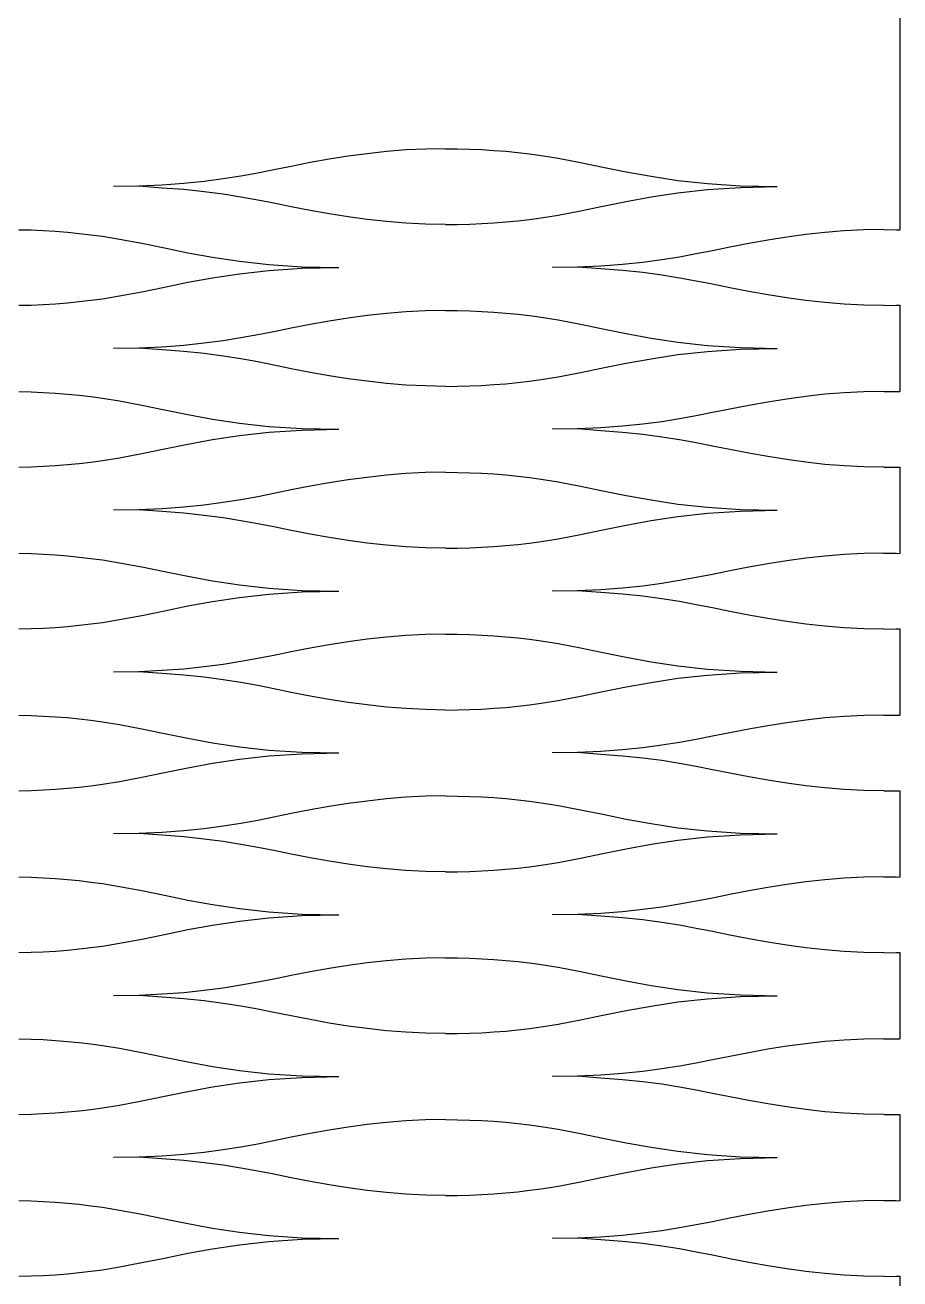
# Model space of a CAD drawing. Extents: x -52 to 52, y -74 to 74.
# Drawn here: x 26.54 to 52.47, y -0.6 to 36.59 of the extents above; entities that cross this region are included whole.
import ezdxf

# ---------------------------------------------------------------- set-up
doc = ezdxf.new("R2010")
doc.units = 0
doc.header["$MEASUREMENT"] = 0
doc.layers.get('0').update_dxf_attribs({"linetype": 'CONTINUOUS'})

msp = doc.modelspace()

# ---------------------------------------------------------------- linework, layer by layer
for p, q in [((52.473, 73.775), (52.473, 30.515)), ((36.682, 32.772), (36.117, 32.695)), ((37.251, 32.835), (36.682, 32.772)), ((37.826, 32.882), (37.251, 32.835)), ((38.408, 32.911), (37.826, 32.882)), ((39, 32.921), (38.408, 32.911)), ((39, 32.921), (39.361, 32.918)), ((39.361, 32.918), (39.722, 32.909)), ((39.722, 32.909), (40.082, 32.893)), ((40.082, 32.893), (40.44, 32.871)), ((40.44, 32.871), (40.795, 32.843)), ((40.795, 32.843), (41.146, 32.809)), ((41.146, 32.809), (41.494, 32.769)), ((41.494, 32.769), (41.837, 32.722)), ((34.431, 32.397), (33.917, 32.292)), ((34.993, 32.506), (34.431, 32.397)), ((35.554, 32.606), (34.993, 32.506)), ((36.117, 32.695), (35.554, 32.606)), ((41.837, 32.722), (42.341, 32.64)), ((42.341, 32.64), (43.004, 32.514)), ((43.004, 32.514), (43.672, 32.377)), ((43.672, 32.377), (44.364, 32.236)), ((32.412, 32.024), (31.852, 31.949)), ((32.939, 32.108), (32.412, 32.024)), ((33.439, 32.198), (32.939, 32.108)), ((33.917, 32.292), (33.439, 32.198)), ((44.364, 32.236), (45.099, 32.101)), ((45.099, 32.101), (45.895, 31.981)), ((29.913, 31.807), (29.161, 31.796)), ((30.608, 31.838), (29.913, 31.807)), ((30.608, 31.754), (29.913, 31.807)), ((31.252, 31.886), (30.608, 31.838)), ((31.252, 31.706), (30.608, 31.754)), ((31.852, 31.949), (31.252, 31.886)), ((31.852, 31.643), (31.252, 31.706)), ((32.412, 31.569), (31.852, 31.643)), ((45.099, 31.492), (45.895, 31.612)), ((45.895, 31.981), (46.771, 31.884)), ((45.895, 31.612), (46.771, 31.708)), ((46.771, 31.884), (47.746, 31.82)), ((46.771, 31.708), (47.746, 31.773)), ((47.746, 31.82), (48.839, 31.796)), ((47.746, 31.773), (48.839, 31.796)), ((32.939, 31.485), (32.412, 31.569)), ((33.439, 31.395), (32.939, 31.485)), ((33.917, 31.3), (33.439, 31.395)), ((34.431, 31.195), (33.917, 31.3)), ((43.672, 31.216), (44.364, 31.357)), ((44.364, 31.357), (45.099, 31.492)), ((34.993, 31.086), (34.431, 31.195)), ((35.554, 30.987), (34.993, 31.086)), ((36.117, 30.897), (35.554, 30.987)), ((36.682, 30.821), (36.117, 30.897)), ((41.494, 30.824), (41.837, 30.871)), ((41.837, 30.871), (42.341, 30.952)), ((42.341, 30.952), (43.004, 31.078)), ((43.004, 31.078), (43.672, 31.216)), ((26.361, 30.518), (26.722, 30.509)), ((26.722, 30.509), (27.082, 30.493)), ((37.251, 30.758), (36.682, 30.821)), ((37.826, 30.711), (37.251, 30.758)), ((38.408, 30.682), (37.826, 30.711)), ((39, 30.671), (38.408, 30.682)), ((39, 30.671), (39.361, 30.675)), ((39.361, 30.675), (39.722, 30.684)), ((39.722, 30.684), (40.082, 30.699)), ((40.082, 30.699), (40.44, 30.721)), ((40.44, 30.721), (40.795, 30.749)), ((40.795, 30.749), (41.146, 30.784)), ((41.146, 30.784), (41.494, 30.824)), ((51.408, 30.511), (50.826, 30.482)), ((52, 30.521), (51.408, 30.511)), ((52, 30.521), (52.361, 30.518)), ((52.361, 30.518), (52.473, 30.515)), ((27.082, 30.493), (27.44, 30.472)), ((27.44, 30.472), (27.795, 30.444)), ((27.795, 30.444), (28.146, 30.409)), ((28.146, 30.409), (28.494, 30.369)), ((28.494, 30.369), (28.837, 30.322)), ((28.837, 30.322), (29.341, 30.241)), ((29.341, 30.241), (30.004, 30.115)), ((48.554, 30.206), (47.993, 30.106)), ((49.117, 30.295), (48.554, 30.206)), ((49.682, 30.372), (49.117, 30.295)), ((50.251, 30.435), (49.682, 30.372)), ((50.826, 30.482), (50.251, 30.435)), ((30.004, 30.115), (30.672, 29.977)), ((30.672, 29.977), (31.364, 29.836)), ((31.364, 29.836), (32.099, 29.701)), ((46.439, 29.798), (45.939, 29.708)), ((46.917, 29.892), (46.439, 29.798)), ((47.431, 29.997), (46.917, 29.892)), ((47.993, 30.106), (47.431, 29.997)), ((32.099, 29.701), (32.895, 29.581)), ((32.895, 29.581), (33.771, 29.484)), ((33.771, 29.484), (34.746, 29.42)), ((34.746, 29.42), (35.839, 29.397)), ((34.746, 29.373), (35.839, 29.397)), ((42.913, 29.407), (42.161, 29.397)), ((43.608, 29.438), (42.913, 29.407)), ((43.608, 29.355), (42.913, 29.407)), ((44.252, 29.487), (43.608, 29.438)), ((44.852, 29.549), (44.252, 29.487)), ((45.412, 29.624), (44.852, 29.549)), ((45.939, 29.708), (45.412, 29.624)), ((31.364, 28.957), (32.099, 29.092)), ((32.099, 29.092), (32.895, 29.212)), ((32.895, 29.212), (33.771, 29.309)), ((33.771, 29.309), (34.746, 29.373)), ((44.252, 29.307), (43.608, 29.355)), ((44.852, 29.244), (44.252, 29.307)), ((45.412, 29.169), (44.852, 29.244)), ((45.939, 29.085), (45.412, 29.169)), ((46.439, 28.995), (45.939, 29.085)), ((29.341, 28.553), (30.004, 28.679)), ((30.004, 28.679), (30.672, 28.816)), ((30.672, 28.816), (31.364, 28.957)), ((46.917, 28.901), (46.439, 28.995)), ((47.431, 28.796), (46.917, 28.901)), ((47.993, 28.687), (47.431, 28.796)), ((48.554, 28.587), (47.993, 28.687)), ((26.361, 28.275), (26.722, 28.284)), ((26.722, 28.284), (27.082, 28.3)), ((27.082, 28.3), (27.44, 28.322)), ((27.44, 28.322), (27.795, 28.35)), ((27.795, 28.35), (28.146, 28.384)), ((28.146, 28.384), (28.494, 28.424)), ((28.494, 28.424), (28.837, 28.471)), ((28.837, 28.471), (29.341, 28.553)), ((49.117, 28.498), (48.554, 28.587)), ((49.682, 28.421), (49.117, 28.498)), ((50.251, 28.358), (49.682, 28.421)), ((50.826, 28.311), (50.251, 28.358)), ((51.408, 28.282), (50.826, 28.311)), ((52, 28.272), (51.408, 28.282)), ((52, 28.272), (52.361, 28.275)), ((52.361, 28.275), (52.473, 28.278)), ((52.473, 28.278), (52.473, 25.716)), ((36.117, 27.895), (35.554, 27.806)), ((36.682, 27.972), (36.117, 27.895)), ((37.251, 28.035), (36.682, 27.972)), ((37.826, 28.082), (37.251, 28.035)), ((38.408, 28.111), (37.826, 28.082)), ((39, 28.121), (38.408, 28.111)), ((39, 28.121), (39.361, 28.118)), ((39.361, 28.118), (39.722, 28.109)), ((39.722, 28.109), (40.082, 28.093)), ((40.082, 28.093), (40.44, 28.072)), ((40.44, 28.072), (40.795, 28.044)), ((40.795, 28.044), (41.146, 28.009)), ((41.146, 28.009), (41.494, 27.969)), ((41.494, 27.969), (41.837, 27.922)), ((41.837, 27.922), (42.341, 27.841)), ((34.431, 27.597), (33.917, 27.492)), ((34.993, 27.706), (34.431, 27.597)), ((35.554, 27.806), (34.993, 27.706)), ((42.341, 27.841), (43.004, 27.715)), ((43.004, 27.715), (43.672, 27.577)), ((43.672, 27.577), (44.364, 27.436)), ((31.852, 27.149), (31.252, 27.087)), ((32.412, 27.224), (31.852, 27.149)), ((32.939, 27.308), (32.412, 27.224)), ((33.439, 27.398), (32.939, 27.308)), ((33.917, 27.492), (33.439, 27.398)), ((44.364, 27.436), (45.099, 27.301)), ((45.099, 27.301), (45.895, 27.181)), ((45.895, 27.181), (46.771, 27.084)), ((29.913, 27.007), (29.161, 26.997)), ((30.608, 27.038), (29.913, 27.007)), ((30.608, 26.955), (29.913, 27.007)), ((31.252, 27.087), (30.608, 27.038)), ((31.252, 26.907), (30.608, 26.955)), ((31.852, 26.844), (31.252, 26.907)), ((32.412, 26.769), (31.852, 26.844)), ((45.099, 26.692), (45.895, 26.812)), ((45.895, 26.812), (46.771, 26.909)), ((46.771, 27.084), (47.746, 27.02)), ((46.771, 26.909), (47.746, 26.973)), ((47.746, 27.02), (48.839, 26.997)), ((47.746, 26.973), (48.839, 26.997)), ((32.939, 26.685), (32.412, 26.769)), ((33.439, 26.595), (32.939, 26.685)), ((33.917, 26.501), (33.439, 26.595)), ((34.431, 26.396), (33.917, 26.501)), ((43.004, 26.279), (43.672, 26.416)), ((43.672, 26.416), (44.364, 26.557)), ((44.364, 26.557), (45.099, 26.692)), ((34.993, 26.287), (34.431, 26.396)), ((35.554, 26.187), (34.993, 26.287)), ((36.117, 26.098), (35.554, 26.187)), ((36.682, 26.021), (36.117, 26.098)), ((41.494, 26.024), (41.837, 26.071)), ((41.837, 26.071), (42.341, 26.153)), ((42.341, 26.153), (43.004, 26.279)), ((26.361, 25.719), (26.722, 25.709)), ((26.722, 25.709), (27.082, 25.694)), ((27.082, 25.694), (27.44, 25.672)), ((27.44, 25.672), (27.795, 25.644)), ((37.251, 25.958), (36.682, 26.021)), ((37.826, 25.911), (37.251, 25.958)), ((38.408, 25.882), (37.826, 25.911)), ((39, 25.872), (38.408, 25.882)), ((39, 25.872), (39.361, 25.875)), ((39.361, 25.875), (39.722, 25.884)), ((39.722, 25.884), (40.082, 25.9)), ((40.082, 25.9), (40.44, 25.922)), ((40.44, 25.922), (40.795, 25.95)), ((40.795, 25.95), (41.146, 25.984)), ((41.146, 25.984), (41.494, 26.024)), ((50.826, 25.682), (50.251, 25.635)), ((51.408, 25.712), (50.826, 25.682)), ((52, 25.722), (51.408, 25.712)), ((52, 25.722), (52.361, 25.719)), ((52.361, 25.719), (52.473, 25.716)), ((27.795, 25.644), (28.146, 25.61)), ((28.146, 25.61), (28.494, 25.569)), ((28.494, 25.569), (28.837, 25.522)), ((28.837, 25.522), (29.341, 25.441)), ((29.341, 25.441), (30.004, 25.315)), ((30.004, 25.315), (30.672, 25.177)), ((47.993, 25.307), (47.431, 25.198)), ((48.554, 25.407), (47.993, 25.307)), ((49.117, 25.496), (48.554, 25.407)), ((49.682, 25.573), (49.117, 25.496)), ((50.251, 25.635), (49.682, 25.573)), ((30.672, 25.177), (31.364, 25.036)), ((31.364, 25.036), (32.099, 24.902)), ((46.439, 24.999), (45.939, 24.908)), ((46.917, 25.093), (46.439, 24.999)), ((47.431, 25.198), (46.917, 25.093)), ((32.099, 24.902), (32.895, 24.782)), ((32.895, 24.782), (33.771, 24.685)), ((33.771, 24.685), (34.746, 24.62)), ((33.771, 24.509), (34.746, 24.573)), ((34.746, 24.62), (35.839, 24.597)), ((34.746, 24.573), (35.839, 24.597)), ((42.913, 24.608), (42.161, 24.597)), ((43.608, 24.639), (42.913, 24.608)), ((43.608, 24.555), (42.913, 24.608)), ((44.252, 24.687), (43.608, 24.639)), ((44.252, 24.507), (43.608, 24.555)), ((44.852, 24.75), (44.252, 24.687)), ((45.412, 24.824), (44.852, 24.75)), ((45.939, 24.908), (45.412, 24.824)), ((31.364, 24.157), (32.099, 24.292)), ((32.099, 24.292), (32.895, 24.412)), ((32.895, 24.412), (33.771, 24.509)), ((44.852, 24.444), (44.252, 24.507)), ((45.412, 24.369), (44.852, 24.444)), ((45.939, 24.286), (45.412, 24.369)), ((46.439, 24.195), (45.939, 24.286)), ((46.917, 24.101), (46.439, 24.195)), ((29.341, 23.753), (30.004, 23.879)), ((30.004, 23.879), (30.672, 24.017)), ((30.672, 24.017), (31.364, 24.157)), ((47.431, 23.996), (46.917, 24.101)), ((47.993, 23.887), (47.431, 23.996)), ((48.554, 23.787), (47.993, 23.887)), ((26.361, 23.475), (26.722, 23.485)), ((26.722, 23.485), (27.082, 23.5)), ((27.082, 23.5), (27.44, 23.522)), ((27.44, 23.522), (27.795, 23.55)), ((27.795, 23.55), (28.146, 23.584)), ((28.146, 23.584), (28.494, 23.625)), ((28.494, 23.625), (28.837, 23.672)), ((28.837, 23.672), (29.341, 23.753)), ((49.117, 23.698), (48.554, 23.787)), ((49.682, 23.621), (49.117, 23.698)), ((50.251, 23.558), (49.682, 23.621)), ((50.826, 23.512), (50.251, 23.558)), ((51.408, 23.482), (50.826, 23.512)), ((52, 23.472), (51.408, 23.482)), ((52, 23.472), (52.361, 23.475)), ((52.361, 23.475), (52.473, 23.478)), ((52.473, 23.478), (52.473, 20.916)), ((36.117, 23.096), (35.554, 23.007)), ((36.682, 23.173), (36.117, 23.096)), ((37.251, 23.235), (36.682, 23.173)), ((37.826, 23.282), (37.251, 23.235)), ((38.408, 23.312), (37.826, 23.282)), ((39, 23.322), (38.408, 23.312)), ((39, 23.322), (39.361, 23.319)), ((39.361, 23.319), (39.722, 23.309)), ((39.722, 23.309), (40.082, 23.294)), ((40.082, 23.294), (40.44, 23.272)), ((40.44, 23.272), (40.795, 23.244)), ((40.795, 23.244), (41.146, 23.21)), ((41.146, 23.21), (41.494, 23.169)), ((41.494, 23.169), (41.837, 23.122)), ((41.837, 23.122), (42.341, 23.041)), ((33.917, 22.693), (33.439, 22.599)), ((34.431, 22.798), (33.917, 22.693)), ((34.993, 22.907), (34.431, 22.798)), ((35.554, 23.007), (34.993, 22.907)), ((42.341, 23.041), (43.004, 22.915)), ((43.004, 22.915), (43.672, 22.777)), ((43.672, 22.777), (44.364, 22.636)), ((31.852, 22.35), (31.252, 22.287)), ((32.412, 22.424), (31.852, 22.35)), ((32.939, 22.508), (32.412, 22.424)), ((33.439, 22.599), (32.939, 22.508)), ((44.364, 22.636), (45.099, 22.502)), ((45.099, 22.502), (45.895, 22.382)), ((45.895, 22.382), (46.771, 22.285)), ((29.913, 22.208), (29.161, 22.197)), ((30.608, 22.239), (29.913, 22.208)), ((30.608, 22.155), (29.913, 22.208)), ((31.252, 22.287), (30.608, 22.239)), ((31.252, 22.107), (30.608, 22.155)), ((31.852, 22.044), (31.252, 22.107)), ((32.412, 21.969), (31.852, 22.044)), ((32.939, 21.886), (32.412, 21.969)), ((45.099, 21.892), (45.895, 22.012)), ((45.895, 22.012), (46.771, 22.109)), ((46.771, 22.285), (47.746, 22.22)), ((46.771, 22.109), (47.746, 22.173)), ((47.746, 22.22), (48.839, 22.197)), ((47.746, 22.173), (48.839, 22.197)), ((33.439, 21.795), (32.939, 21.886)), ((33.917, 21.701), (33.439, 21.795)), ((34.431, 21.596), (33.917, 21.701)), ((34.993, 21.487), (34.431, 21.596)), ((43.004, 21.479), (43.672, 21.617)), ((43.672, 21.617), (44.364, 21.757)), ((44.364, 21.757), (45.099, 21.892)), ((35.554, 21.387), (34.993, 21.487)), ((36.117, 21.298), (35.554, 21.387)), ((36.682, 21.221), (36.117, 21.298)), ((37.251, 21.158), (36.682, 21.221)), ((41.146, 21.184), (41.494, 21.225)), ((41.494, 21.225), (41.837, 21.272)), ((41.837, 21.272), (42.341, 21.353)), ((42.341, 21.353), (43.004, 21.479)), ((26.361, 20.919), (26.722, 20.91)), ((26.722, 20.91), (27.082, 20.894)), ((27.082, 20.894), (27.44, 20.872)), ((27.44, 20.872), (27.795, 20.844)), ((27.795, 20.844), (28.146, 20.81)), ((37.826, 21.112), (37.251, 21.158)), ((38.408, 21.082), (37.826, 21.112)), ((39, 21.072), (38.408, 21.082)), ((39, 21.072), (39.361, 21.075)), ((39.361, 21.075), (39.722, 21.085)), ((39.722, 21.085), (40.082, 21.1)), ((40.082, 21.1), (40.44, 21.122)), ((40.44, 21.122), (40.795, 21.15)), ((40.795, 21.15), (41.146, 21.184)), ((50.251, 20.836), (49.682, 20.773)), ((50.826, 20.882), (50.251, 20.836)), ((51.408, 20.912), (50.826, 20.882)), ((52, 20.922), (51.408, 20.912)), ((52, 20.922), (52.361, 20.919)), ((52.361, 20.919), (52.473, 20.916)), ((28.146, 20.81), (28.494, 20.769)), ((28.494, 20.769), (28.837, 20.723)), ((28.837, 20.723), (29.341, 20.641)), ((29.341, 20.641), (30.004, 20.515)), ((30.004, 20.515), (30.672, 20.377)), ((47.993, 20.507), (47.431, 20.398)), ((48.554, 20.607), (47.993, 20.507)), ((49.117, 20.696), (48.554, 20.607)), ((49.682, 20.773), (49.117, 20.696)), ((30.672, 20.377), (31.364, 20.237)), ((31.364, 20.237), (32.099, 20.102)), ((32.099, 20.102), (32.895, 19.982)), ((45.939, 20.109), (45.412, 20.025)), ((46.439, 20.199), (45.939, 20.109)), ((46.917, 20.293), (46.439, 20.199)), ((47.431, 20.398), (46.917, 20.293)), ((32.895, 19.982), (33.771, 19.885)), ((33.771, 19.885), (34.746, 19.821)), ((33.771, 19.709), (34.746, 19.774)), ((34.746, 19.821), (35.839, 19.797)), ((34.746, 19.774), (35.839, 19.797)), ((42.913, 19.808), (42.161, 19.797)), ((43.608, 19.839), (42.913, 19.808)), ((43.608, 19.755), (42.913, 19.808)), ((44.252, 19.887), (43.608, 19.839)), ((44.252, 19.707), (43.608, 19.755)), ((44.852, 19.95), (44.252, 19.887)), ((45.412, 20.025), (44.852, 19.95)), ((30.672, 19.217), (31.364, 19.358)), ((31.364, 19.358), (32.099, 19.492)), ((32.099, 19.492), (32.895, 19.613)), ((32.895, 19.613), (33.771, 19.709)), ((44.852, 19.644), (44.252, 19.707)), ((45.412, 19.57), (44.852, 19.644)), ((45.939, 19.486), (45.412, 19.57)), ((46.439, 19.396), (45.939, 19.486)), ((46.917, 19.301), (46.439, 19.396)), ((29.341, 18.953), (30.004, 19.079)), ((30.004, 19.079), (30.672, 19.217)), ((47.431, 19.196), (46.917, 19.301)), ((47.993, 19.087), (47.431, 19.196)), ((48.554, 18.988), (47.993, 19.087)), ((49.117, 18.898), (48.554, 18.988)), ((26.361, 18.676), (26.722, 18.685)), ((26.722, 18.685), (27.082, 18.7)), ((27.082, 18.7), (27.44, 18.722)), ((27.44, 18.722), (27.795, 18.75)), ((27.795, 18.75), (28.146, 18.785)), ((28.146, 18.785), (28.494, 18.825)), ((28.494, 18.825), (28.837, 18.872)), ((28.837, 18.872), (29.341, 18.953)), ((49.682, 18.821), (49.117, 18.898)), ((50.251, 18.759), (49.682, 18.821)), ((50.826, 18.712), (50.251, 18.759)), ((51.408, 18.683), (50.826, 18.712)), ((52, 18.672), (51.408, 18.683)), ((52, 18.672), (52.361, 18.676)), ((52.361, 18.676), (52.473, 18.678)), ((52.473, 18.678), (52.473, 16.116)), ((36.117, 18.296), (35.554, 18.207)), ((36.682, 18.373), (36.117, 18.296)), ((37.251, 18.436), (36.682, 18.373)), ((37.826, 18.482), (37.251, 18.436)), ((38.408, 18.512), (37.826, 18.482)), ((39, 18.522), (38.408, 18.512)), ((39, 18.522), (39.361, 18.519)), ((39.361, 18.519), (39.722, 18.51)), ((39.722, 18.51), (40.082, 18.494)), ((40.082, 18.494), (40.44, 18.472)), ((40.44, 18.472), (40.795, 18.444)), ((40.795, 18.444), (41.146, 18.41)), ((41.146, 18.41), (41.494, 18.369)), ((41.494, 18.369), (41.837, 18.323)), ((41.837, 18.323), (42.341, 18.241)), ((42.341, 18.241), (43.004, 18.115)), ((33.917, 17.893), (33.439, 17.799)), ((34.431, 17.998), (33.917, 17.893)), ((34.993, 18.107), (34.431, 17.998)), ((35.554, 18.207), (34.993, 18.107)), ((43.004, 18.115), (43.672, 17.977)), ((43.672, 17.977), (44.364, 17.837)), ((31.252, 17.487), (30.608, 17.439)), ((31.852, 17.55), (31.252, 17.487)), ((32.412, 17.625), (31.852, 17.55)), ((32.939, 17.709), (32.412, 17.625)), ((33.439, 17.799), (32.939, 17.709)), ((44.364, 17.837), (45.099, 17.702)), ((45.099, 17.702), (45.895, 17.582)), ((45.895, 17.582), (46.771, 17.485)), ((46.771, 17.485), (47.746, 17.421)), ((29.913, 17.408), (29.161, 17.397)), ((30.608, 17.439), (29.913, 17.408)), ((30.608, 17.355), (29.913, 17.408)), ((31.252, 17.307), (30.608, 17.355)), ((31.852, 17.244), (31.252, 17.307)), ((32.412, 17.17), (31.852, 17.244)), ((32.939, 17.086), (32.412, 17.17)), ((45.099, 17.092), (45.895, 17.213)), ((45.895, 17.213), (46.771, 17.309)), ((46.771, 17.309), (47.746, 17.374)), ((47.746, 17.421), (48.839, 17.397)), ((47.746, 17.374), (48.839, 17.397)), ((33.439, 16.996), (32.939, 17.086)), ((33.917, 16.901), (33.439, 16.996)), ((34.431, 16.796), (33.917, 16.901)), ((34.993, 16.687), (34.431, 16.796)), ((43.004, 16.679), (43.672, 16.817)), ((43.672, 16.817), (44.364, 16.958)), ((44.364, 16.958), (45.099, 17.092)), ((35.554, 16.588), (34.993, 16.687)), ((36.117, 16.498), (35.554, 16.588)), ((36.682, 16.421), (36.117, 16.498)), ((37.251, 16.359), (36.682, 16.421)), ((40.795, 16.35), (41.146, 16.385)), ((41.146, 16.385), (41.494, 16.425)), ((41.494, 16.425), (41.837, 16.472)), ((41.837, 16.472), (42.341, 16.553)), ((42.341, 16.553), (43.004, 16.679)), ((26.361, 16.119), (26.722, 16.11)), ((26.722, 16.11), (27.082, 16.094)), ((27.082, 16.094), (27.44, 16.073)), ((27.44, 16.073), (27.795, 16.045)), ((27.795, 16.045), (28.146, 16.01)), ((28.146, 16.01), (28.494, 15.97)), ((37.826, 16.312), (37.251, 16.359)), ((38.408, 16.283), (37.826, 16.312)), ((39, 16.272), (38.408, 16.283)), ((39, 16.272), (39.361, 16.276)), ((39.361, 16.276), (39.722, 16.285)), ((39.722, 16.285), (40.082, 16.3)), ((40.082, 16.3), (40.44, 16.322)), ((40.44, 16.322), (40.795, 16.35)), ((50.251, 16.036), (49.682, 15.973)), ((50.826, 16.083), (50.251, 16.036)), ((51.408, 16.112), (50.826, 16.083)), ((52, 16.122), (51.408, 16.112)), ((52, 16.122), (52.361, 16.119)), ((52.361, 16.119), (52.473, 16.116)), ((28.494, 15.97), (28.837, 15.923)), ((28.837, 15.923), (29.341, 15.842)), ((29.341, 15.842), (30.004, 15.716)), ((30.004, 15.716), (30.672, 15.578)), ((47.993, 15.707), (47.431, 15.598)), ((48.554, 15.807), (47.993, 15.707)), ((49.117, 15.896), (48.554, 15.807)), ((49.682, 15.973), (49.117, 15.896)), ((30.672, 15.578), (31.364, 15.437)), ((31.364, 15.437), (32.099, 15.302)), ((32.099, 15.302), (32.895, 15.182)), ((45.939, 15.309), (45.412, 15.225)), ((46.439, 15.399), (45.939, 15.309)), ((46.917, 15.493), (46.439, 15.399)), ((47.431, 15.598), (46.917, 15.493)), ((32.895, 15.182), (33.771, 15.085)), ((32.895, 14.813), (33.771, 14.91)), ((33.771, 15.085), (34.746, 15.021)), ((33.771, 14.91), (34.746, 14.974)), ((34.746, 15.021), (35.839, 14.998)), ((34.746, 14.974), (35.839, 14.998)), ((42.913, 15.008), (42.161, 14.998)), ((43.608, 15.039), (42.913, 15.008)), ((43.608, 14.956), (42.913, 15.008)), ((44.252, 15.088), (43.608, 15.039)), ((44.252, 14.908), (43.608, 14.956)), ((44.852, 15.15), (44.252, 15.088)), ((44.852, 14.845), (44.252, 14.908)), ((45.412, 15.225), (44.852, 15.15)), ((30.672, 14.417), (31.364, 14.558)), ((31.364, 14.558), (32.099, 14.693)), ((32.099, 14.693), (32.895, 14.813)), ((45.412, 14.77), (44.852, 14.845)), ((45.939, 14.686), (45.412, 14.77)), ((46.439, 14.596), (45.939, 14.686)), ((46.917, 14.502), (46.439, 14.596)), ((28.837, 14.072), (29.341, 14.154)), ((29.341, 14.154), (30.004, 14.28)), ((30.004, 14.28), (30.672, 14.417)), ((47.431, 14.397), (46.917, 14.502)), ((47.993, 14.288), (47.431, 14.397)), ((48.554, 14.188), (47.993, 14.288)), ((49.117, 14.099), (48.554, 14.188)), ((26.361, 13.876), (26.722, 13.885)), ((26.722, 13.885), (27.082, 13.901)), ((27.082, 13.901), (27.44, 13.923)), ((27.44, 13.923), (27.795, 13.951)), ((27.795, 13.951), (28.146, 13.985)), ((28.146, 13.985), (28.494, 14.025)), ((28.494, 14.025), (28.837, 14.072)), ((49.682, 14.022), (49.117, 14.099)), ((50.251, 13.959), (49.682, 14.022)), ((50.826, 13.912), (50.251, 13.959)), ((51.408, 13.883), (50.826, 13.912)), ((52, 13.873), (51.408, 13.883)), ((52, 13.873), (52.361, 13.876)), ((52.361, 13.876), (52.473, 13.879)), ((52.473, 13.879), (52.473, 11.317)), ((35.554, 13.407), (34.993, 13.307)), ((36.117, 13.496), (35.554, 13.407)), ((36.682, 13.573), (36.117, 13.496)), ((37.251, 13.636), (36.682, 13.573)), ((37.826, 13.683), (37.251, 13.636)), ((38.408, 13.712), (37.826, 13.683)), ((39, 13.722), (38.408, 13.712)), ((39, 13.722), (39.361, 13.719)), ((39.361, 13.719), (39.722, 13.71)), ((39.722, 13.71), (40.082, 13.694)), ((40.082, 13.694), (40.44, 13.673)), ((40.44, 13.673), (40.795, 13.645)), ((40.795, 13.645), (41.146, 13.61)), ((41.146, 13.61), (41.494, 13.57)), ((41.494, 13.57), (41.837, 13.523)), ((41.837, 13.523), (42.341, 13.442)), ((42.341, 13.442), (43.004, 13.316)), ((33.917, 13.093), (33.439, 12.999)), ((34.431, 13.198), (33.917, 13.093)), ((34.993, 13.307), (34.431, 13.198)), ((43.004, 13.316), (43.672, 13.178)), ((43.672, 13.178), (44.364, 13.037)), ((44.364, 13.037), (45.099, 12.902)), ((31.252, 12.688), (30.608, 12.639)), ((31.852, 12.75), (31.252, 12.688)), ((32.412, 12.825), (31.852, 12.75)), ((32.939, 12.909), (32.412, 12.825)), ((33.439, 12.999), (32.939, 12.909)), ((45.099, 12.902), (45.895, 12.782)), ((45.895, 12.782), (46.771, 12.685)), ((46.771, 12.685), (47.746, 12.621)), ((29.913, 12.608), (29.161, 12.598)), ((30.608, 12.639), (29.913, 12.608)), ((30.608, 12.556), (29.913, 12.608)), ((31.252, 12.508), (30.608, 12.556)), ((31.852, 12.445), (31.252, 12.508)), ((32.412, 12.37), (31.852, 12.445)), ((32.939, 12.286), (32.412, 12.37)), ((33.439, 12.196), (32.939, 12.286)), ((44.364, 12.158), (45.099, 12.293)), ((45.099, 12.293), (45.895, 12.413)), ((45.895, 12.413), (46.771, 12.51)), ((46.771, 12.51), (47.746, 12.574)), ((47.746, 12.621), (48.839, 12.598)), ((47.746, 12.574), (48.839, 12.598)), ((33.917, 12.102), (33.439, 12.196)), ((34.431, 11.997), (33.917, 12.102)), ((34.993, 11.888), (34.431, 11.997)), ((43.004, 11.88), (43.672, 12.017)), ((43.672, 12.017), (44.364, 12.158)), ((35.554, 11.788), (34.993, 11.888)), ((36.117, 11.699), (35.554, 11.788)), ((36.682, 11.622), (36.117, 11.699)), ((37.251, 11.559), (36.682, 11.622)), ((37.826, 11.512), (37.251, 11.559)), ((40.44, 11.523), (40.795, 11.551)), ((40.795, 11.551), (41.146, 11.585)), ((41.146, 11.585), (41.494, 11.625)), ((41.494, 11.625), (41.837, 11.672)), ((41.837, 11.672), (42.341, 11.754)), ((42.341, 11.754), (43.004, 11.88)), ((26.361, 11.32), (26.722, 11.31)), ((26.722, 11.31), (27.082, 11.295)), ((27.082, 11.295), (27.44, 11.273)), ((27.44, 11.273), (27.795, 11.245)), ((27.795, 11.245), (28.146, 11.211)), ((28.146, 11.211), (28.494, 11.17)), ((28.494, 11.17), (28.837, 11.123)), ((38.408, 11.483), (37.826, 11.512)), ((39, 11.473), (38.408, 11.483)), ((39, 11.473), (39.361, 11.476)), ((39.361, 11.476), (39.722, 11.485)), ((39.722, 11.485), (40.082, 11.501)), ((40.082, 11.501), (40.44, 11.523)), ((49.682, 11.174), (49.117, 11.097)), ((50.251, 11.236), (49.682, 11.174)), ((50.826, 11.283), (50.251, 11.236)), ((51.408, 11.313), (50.826, 11.283)), ((52, 11.323), (51.408, 11.313)), ((52, 11.323), (52.361, 11.32)), ((52.361, 11.32), (52.473, 11.317)), ((28.837, 11.123), (29.341, 11.042)), ((29.341, 11.042), (30.004, 10.916)), ((30.004, 10.916), (30.672, 10.778)), ((47.431, 10.799), (46.917, 10.694)), ((47.993, 10.908), (47.431, 10.799)), ((48.554, 11.008), (47.993, 10.908)), ((49.117, 11.097), (48.554, 11.008)), ((30.672, 10.778), (31.364, 10.637)), ((31.364, 10.637), (32.099, 10.503)), ((32.099, 10.503), (32.895, 10.382)), ((45.412, 10.425), (44.852, 10.351)), ((45.939, 10.509), (45.412, 10.425)), ((46.439, 10.6), (45.939, 10.509)), ((46.917, 10.694), (46.439, 10.6)), ((32.895, 10.382), (33.771, 10.286)), ((32.895, 10.013), (33.771, 10.11)), ((33.771, 10.286), (34.746, 10.221)), ((33.771, 10.11), (34.746, 10.174)), ((34.746, 10.221), (35.839, 10.198)), ((34.746, 10.174), (35.839, 10.198)), ((42.913, 10.209), (42.161, 10.198)), ((43.608, 10.24), (42.913, 10.209)), ((43.608, 10.156), (42.913, 10.209)), ((44.252, 10.288), (43.608, 10.24)), ((44.252, 10.108), (43.608, 10.156)), ((44.852, 10.351), (44.252, 10.288)), ((44.852, 10.045), (44.252, 10.108)), ((45.412, 9.97), (44.852, 10.045)), ((30.672, 9.618), (31.364, 9.758)), ((31.364, 9.758), (32.099, 9.893)), ((32.099, 9.893), (32.895, 10.013)), ((45.939, 9.887), (45.412, 9.97)), ((46.439, 9.796), (45.939, 9.887)), ((46.917, 9.702), (46.439, 9.796)), ((47.431, 9.597), (46.917, 9.702)), ((28.837, 9.272), (29.341, 9.354)), ((29.341, 9.354), (30.004, 9.48)), ((30.004, 9.48), (30.672, 9.618)), ((47.993, 9.488), (47.431, 9.597)), ((48.554, 9.388), (47.993, 9.488)), ((49.117, 9.299), (48.554, 9.388)), ((49.682, 9.222), (49.117, 9.299)), ((26.361, 9.076), (26.722, 9.085)), ((26.722, 9.085), (27.082, 9.101)), ((27.082, 9.101), (27.44, 9.123)), ((27.44, 9.123), (27.795, 9.151)), ((27.795, 9.151), (28.146, 9.185)), ((28.146, 9.185), (28.494, 9.226)), ((28.494, 9.226), (28.837, 9.272)), ((50.251, 9.159), (49.682, 9.222)), ((50.826, 9.113), (50.251, 9.159)), ((51.408, 9.083), (50.826, 9.113)), ((52, 9.073), (51.408, 9.083)), ((52, 9.073), (52.361, 9.076)), ((52.361, 9.076), (52.473, 9.079)), ((52.473, 9.079), (52.473, 6.517)), ((35.554, 8.608), (34.993, 8.508)), ((36.117, 8.697), (35.554, 8.608)), ((36.682, 8.774), (36.117, 8.697)), ((37.251, 8.836), (36.682, 8.774)), ((37.826, 8.883), (37.251, 8.836)), ((38.408, 8.913), (37.826, 8.883)), ((39, 8.923), (38.408, 8.913)), ((39, 8.923), (39.361, 8.92)), ((39.361, 8.92), (39.722, 8.91)), ((39.722, 8.91), (40.082, 8.895)), ((40.082, 8.895), (40.44, 8.873)), ((40.44, 8.873), (40.795, 8.845)), ((40.795, 8.845), (41.146, 8.811)), ((41.146, 8.811), (41.494, 8.77)), ((41.494, 8.77), (41.837, 8.723)), ((41.837, 8.723), (42.341, 8.642)), ((42.341, 8.642), (43.004, 8.516)), ((33.439, 8.2), (32.939, 8.109)), ((33.917, 8.294), (33.439, 8.2)), ((34.431, 8.399), (33.917, 8.294)), ((34.993, 8.508), (34.431, 8.399)), ((43.004, 8.516), (43.672, 8.378)), ((43.672, 8.378), (44.364, 8.237)), ((44.364, 8.237), (45.099, 8.103)), ((30.608, 7.84), (29.913, 7.809)), ((31.252, 7.888), (30.608, 7.84)), ((31.852, 7.951), (31.252, 7.888)), ((32.412, 8.025), (31.852, 7.951)), ((32.939, 8.109), (32.412, 8.025)), ((45.099, 8.103), (45.895, 7.982)), ((45.895, 7.982), (46.771, 7.886)), ((46.771, 7.886), (47.746, 7.821)), ((47.746, 7.821), (48.839, 7.798)), ((29.913, 7.809), (29.161, 7.798)), ((30.608, 7.756), (29.913, 7.809)), ((31.252, 7.708), (30.608, 7.756)), ((31.852, 7.645), (31.252, 7.708)), ((32.412, 7.57), (31.852, 7.645)), ((32.939, 7.487), (32.412, 7.57)), ((33.439, 7.396), (32.939, 7.487)), ((44.364, 7.358), (45.099, 7.493)), ((45.099, 7.493), (45.895, 7.613)), ((45.895, 7.613), (46.771, 7.71)), ((46.771, 7.71), (47.746, 7.774)), ((47.746, 7.774), (48.839, 7.798)), ((33.917, 7.302), (33.439, 7.396)), ((34.431, 7.197), (33.917, 7.302)), ((34.993, 7.088), (34.431, 7.197)), ((35.554, 6.988), (34.993, 7.088)), ((42.341, 6.954), (43.004, 7.08)), ((43.004, 7.08), (43.672, 7.218)), ((43.672, 7.218), (44.364, 7.358)), ((36.117, 6.899), (35.554, 6.988)), ((36.682, 6.822), (36.117, 6.899)), ((37.251, 6.759), (36.682, 6.822)), ((37.826, 6.713), (37.251, 6.759)), ((38.408, 6.683), (37.826, 6.713)), ((39.722, 6.685), (40.082, 6.701)), ((40.082, 6.701), (40.44, 6.723)), ((40.44, 6.723), (40.795, 6.751)), ((40.795, 6.751), (41.146, 6.785)), ((41.146, 6.785), (41.494, 6.826)), ((41.494, 6.826), (41.837, 6.872)), ((41.837, 6.872), (42.341, 6.954)), ((26.361, 6.52), (26.722, 6.511)), ((26.722, 6.511), (27.082, 6.495)), ((27.082, 6.495), (27.44, 6.473)), ((27.44, 6.473), (27.795, 6.445)), ((27.795, 6.445), (28.146, 6.411)), ((28.146, 6.411), (28.494, 6.37)), ((28.494, 6.37), (28.837, 6.324)), ((28.837, 6.324), (29.341, 6.242)), ((39, 6.673), (38.408, 6.683)), ((39, 6.673), (39.361, 6.676)), ((39.361, 6.676), (39.722, 6.685)), ((49.682, 6.374), (49.117, 6.297)), ((50.251, 6.436), (49.682, 6.374)), ((50.826, 6.483), (50.251, 6.436)), ((51.408, 6.513), (50.826, 6.483)), ((52, 6.523), (51.408, 6.513)), ((52, 6.523), (52.361, 6.52)), ((52.361, 6.52), (52.473, 6.517)), ((29.341, 6.242), (30.004, 6.116)), ((30.004, 6.116), (30.672, 5.978)), ((30.672, 5.978), (31.364, 5.838)), ((47.431, 5.999), (46.917, 5.894)), ((47.993, 6.108), (47.431, 5.999)), ((48.554, 6.208), (47.993, 6.108)), ((49.117, 6.297), (48.554, 6.208)), ((31.364, 5.838), (32.099, 5.703)), ((32.099, 5.703), (32.895, 5.583)), ((32.895, 5.583), (33.771, 5.486)), ((45.412, 5.625), (44.852, 5.551)), ((45.939, 5.709), (45.412, 5.625)), ((46.439, 5.8), (45.939, 5.709)), ((46.917, 5.894), (46.439, 5.8)), ((32.099, 5.093), (32.895, 5.214)), ((32.895, 5.214), (33.771, 5.31)), ((33.771, 5.486), (34.746, 5.422)), ((33.771, 5.31), (34.746, 5.375)), ((34.746, 5.422), (35.839, 5.398)), ((34.746, 5.375), (35.839, 5.398)), ((42.913, 5.409), (42.161, 5.398)), ((43.608, 5.44), (42.913, 5.409)), ((43.608, 5.356), (42.913, 5.409)), ((44.252, 5.488), (43.608, 5.44)), ((44.252, 5.308), (43.608, 5.356)), ((44.852, 5.551), (44.252, 5.488)), ((44.852, 5.245), (44.252, 5.308)), ((45.412, 5.17), (44.852, 5.245)), ((30.672, 4.818), (31.364, 4.959)), ((31.364, 4.959), (32.099, 5.093)), ((45.939, 5.087), (45.412, 5.17)), ((46.439, 4.996), (45.939, 5.087)), ((46.917, 4.902), (46.439, 4.996)), ((47.431, 4.797), (46.917, 4.902)), ((28.494, 4.426), (28.837, 4.473)), ((28.837, 4.473), (29.341, 4.554)), ((29.341, 4.554), (30.004, 4.68)), ((30.004, 4.68), (30.672, 4.818)), ((47.993, 4.688), (47.431, 4.797)), ((48.554, 4.588), (47.993, 4.688)), ((49.117, 4.499), (48.554, 4.588)), ((49.682, 4.422), (49.117, 4.499)), ((26.361, 4.276), (26.722, 4.286)), ((26.722, 4.286), (27.082, 4.301)), ((27.082, 4.301), (27.44, 4.323)), ((27.44, 4.323), (27.795, 4.351)), ((27.795, 4.351), (28.146, 4.386)), ((28.146, 4.386), (28.494, 4.426)), ((38.408, 4.113), (37.826, 4.083)), ((39, 4.123), (38.408, 4.113)), ((39, 4.123), (39.361, 4.12)), ((39.361, 4.12), (39.722, 4.111)), ((39.722, 4.111), (40.082, 4.095)), ((40.082, 4.095), (40.44, 4.073)), ((50.251, 4.359), (49.682, 4.422)), ((50.826, 4.313), (50.251, 4.359)), ((51.408, 4.283), (50.826, 4.313)), ((52, 4.273), (51.408, 4.283)), ((52, 4.273), (52.361, 4.276)), ((52.361, 4.276), (52.473, 4.279)), ((52.473, 4.279), (52.473, 1.717)), ((35.554, 3.808), (34.993, 3.708)), ((36.117, 3.897), (35.554, 3.808)), ((36.682, 3.974), (36.117, 3.897)), ((37.251, 4.037), (36.682, 3.974)), ((37.826, 4.083), (37.251, 4.037)), ((40.44, 4.073), (40.795, 4.045)), ((40.795, 4.045), (41.146, 4.011)), ((41.146, 4.011), (41.494, 3.97)), ((41.494, 3.97), (41.837, 3.924)), ((41.837, 3.924), (42.341, 3.842)), ((42.341, 3.842), (43.004, 3.716)), ((33.439, 3.4), (32.939, 3.31)), ((33.917, 3.494), (33.439, 3.4)), ((34.431, 3.599), (33.917, 3.494)), ((34.993, 3.708), (34.431, 3.599)), ((43.004, 3.716), (43.672, 3.578)), ((43.672, 3.578), (44.364, 3.438)), ((44.364, 3.438), (45.099, 3.303)), ((29.913, 3.009), (29.161, 2.998)), ((30.608, 3.04), (29.913, 3.009)), ((30.608, 2.956), (29.913, 3.009)), ((31.252, 3.088), (30.608, 3.04)), ((31.852, 3.151), (31.252, 3.088)), ((32.412, 3.226), (31.852, 3.151)), ((32.939, 3.31), (32.412, 3.226)), ((45.099, 3.303), (45.895, 3.183)), ((45.895, 3.183), (46.771, 3.086)), ((46.771, 3.086), (47.746, 3.022)), ((47.746, 3.022), (48.839, 2.998)), ((47.746, 2.975), (48.839, 2.998)), ((31.252, 2.908), (30.608, 2.956)), ((31.852, 2.845), (31.252, 2.908)), ((32.412, 2.771), (31.852, 2.845)), ((32.939, 2.687), (32.412, 2.771)), ((33.439, 2.596), (32.939, 2.687)), ((44.364, 2.559), (45.099, 2.693)), ((45.099, 2.693), (45.895, 2.814)), ((45.895, 2.814), (46.771, 2.91)), ((46.771, 2.91), (47.746, 2.975)), ((33.917, 2.502), (33.439, 2.596)), ((34.431, 2.397), (33.917, 2.502)), ((34.993, 2.288), (34.431, 2.397)), ((35.554, 2.188), (34.993, 2.288)), ((42.341, 2.154), (43.004, 2.28)), ((43.004, 2.28), (43.672, 2.418)), ((43.672, 2.418), (44.364, 2.559)), ((36.117, 2.099), (35.554, 2.188)), ((36.682, 2.022), (36.117, 2.099)), ((37.251, 1.96), (36.682, 2.022)), ((37.826, 1.913), (37.251, 1.96)), ((38.408, 1.884), (37.826, 1.913)), ((39, 1.873), (38.408, 1.884)), ((39, 1.873), (39.361, 1.876)), ((39.361, 1.876), (39.722, 1.886)), ((39.722, 1.886), (40.082, 1.901)), ((40.082, 1.901), (40.44, 1.923)), ((40.44, 1.923), (40.795, 1.951)), ((40.795, 1.951), (41.146, 1.986)), ((41.146, 1.986), (41.494, 2.026)), ((41.494, 2.026), (41.837, 2.073)), ((41.837, 2.073), (42.341, 2.154)), ((26.361, 1.72), (26.722, 1.711)), ((26.722, 1.711), (27.082, 1.695)), ((27.082, 1.695), (27.44, 1.674)), ((27.44, 1.674), (27.795, 1.645)), ((27.795, 1.645), (28.146, 1.611)), ((28.146, 1.611), (28.494, 1.571)), ((28.494, 1.571), (28.837, 1.524)), ((28.837, 1.524), (29.341, 1.442)), ((49.117, 1.497), (48.554, 1.408)), ((49.682, 1.574), (49.117, 1.497)), ((50.251, 1.637), (49.682, 1.574)), ((50.826, 1.684), (50.251, 1.637)), ((51.408, 1.713), (50.826, 1.684)), ((52, 1.723), (51.408, 1.713)), ((52, 1.723), (52.361, 1.72)), ((52.361, 1.72), (52.473, 1.717)), ((29.341, 1.442), (30.004, 1.316)), ((30.004, 1.316), (30.672, 1.179)), ((30.672, 1.179), (31.364, 1.038)), ((47.431, 1.199), (46.917, 1.094)), ((47.993, 1.308), (47.431, 1.199)), ((48.554, 1.408), (47.993, 1.308)), ((31.364, 1.038), (32.099, 0.903)), ((32.099, 0.903), (32.895, 0.783)), ((32.895, 0.783), (33.771, 0.686)), ((44.852, 0.751), (44.252, 0.689)), ((45.412, 0.826), (44.852, 0.751)), ((45.939, 0.91), (45.412, 0.826)), ((46.439, 1), (45.939, 0.91)), ((46.917, 1.094), (46.439, 1)), ((32.099, 0.294), (32.895, 0.414)), ((32.895, 0.414), (33.771, 0.511)), ((33.771, 0.686), (34.746, 0.622)), ((33.771, 0.511), (34.746, 0.575)), ((34.746, 0.622), (35.839, 0.598)), ((34.746, 0.575), (35.839, 0.598)), ((42.913, 0.609), (42.161, 0.598)), ((43.608, 0.64), (42.913, 0.609)), ((43.608, 0.557), (42.913, 0.609)), ((44.252, 0.689), (43.608, 0.64)), ((44.252, 0.508), (43.608, 0.557)), ((44.852, 0.446), (44.252, 0.508)), ((45.412, 0.371), (44.852, 0.446)), ((30.004, -0.119), (30.672, 0.018)), ((30.672, 0.018), (31.364, 0.159)), ((31.364, 0.159), (32.099, 0.294)), ((45.939, 0.287), (45.412, 0.371)), ((46.439, 0.197), (45.939, 0.287)), ((46.917, 0.103), (46.439, 0.197)), ((47.431, -0.002), (46.917, 0.103)), ((28.494, -0.374), (28.837, -0.327)), ((28.837, -0.327), (29.341, -0.245)), ((29.341, -0.245), (30.004, -0.119)), ((47.993, -0.111), (47.431, -0.002)), ((48.554, -0.211), (47.993, -0.111)), ((49.117, -0.3), (48.554, -0.211)), ((49.682, -0.377), (49.117, -0.3)), ((26.361, -0.523), (26.722, -0.514)), ((26.722, -0.514), (27.082, -0.498)), ((27.082, -0.498), (27.44, -0.476)), ((27.44, -0.476), (27.795, -0.448)), ((27.795, -0.448), (28.146, -0.414)), ((28.146, -0.414), (28.494, -0.374)), ((50.251, -0.44), (49.682, -0.377)), ((50.826, -0.487), (50.251, -0.44)), ((51.408, -0.516), (50.826, -0.487)), ((52, -0.526), (51.408, -0.516)), ((52, -0.526), (52.361, -0.523)), ((52.361, -0.523), (52.473, -0.52)), ((52.473, -0.52), (52.473, -3.082))]:
    msp.add_line(p, q)

doc.saveas('drawing.dxf')
